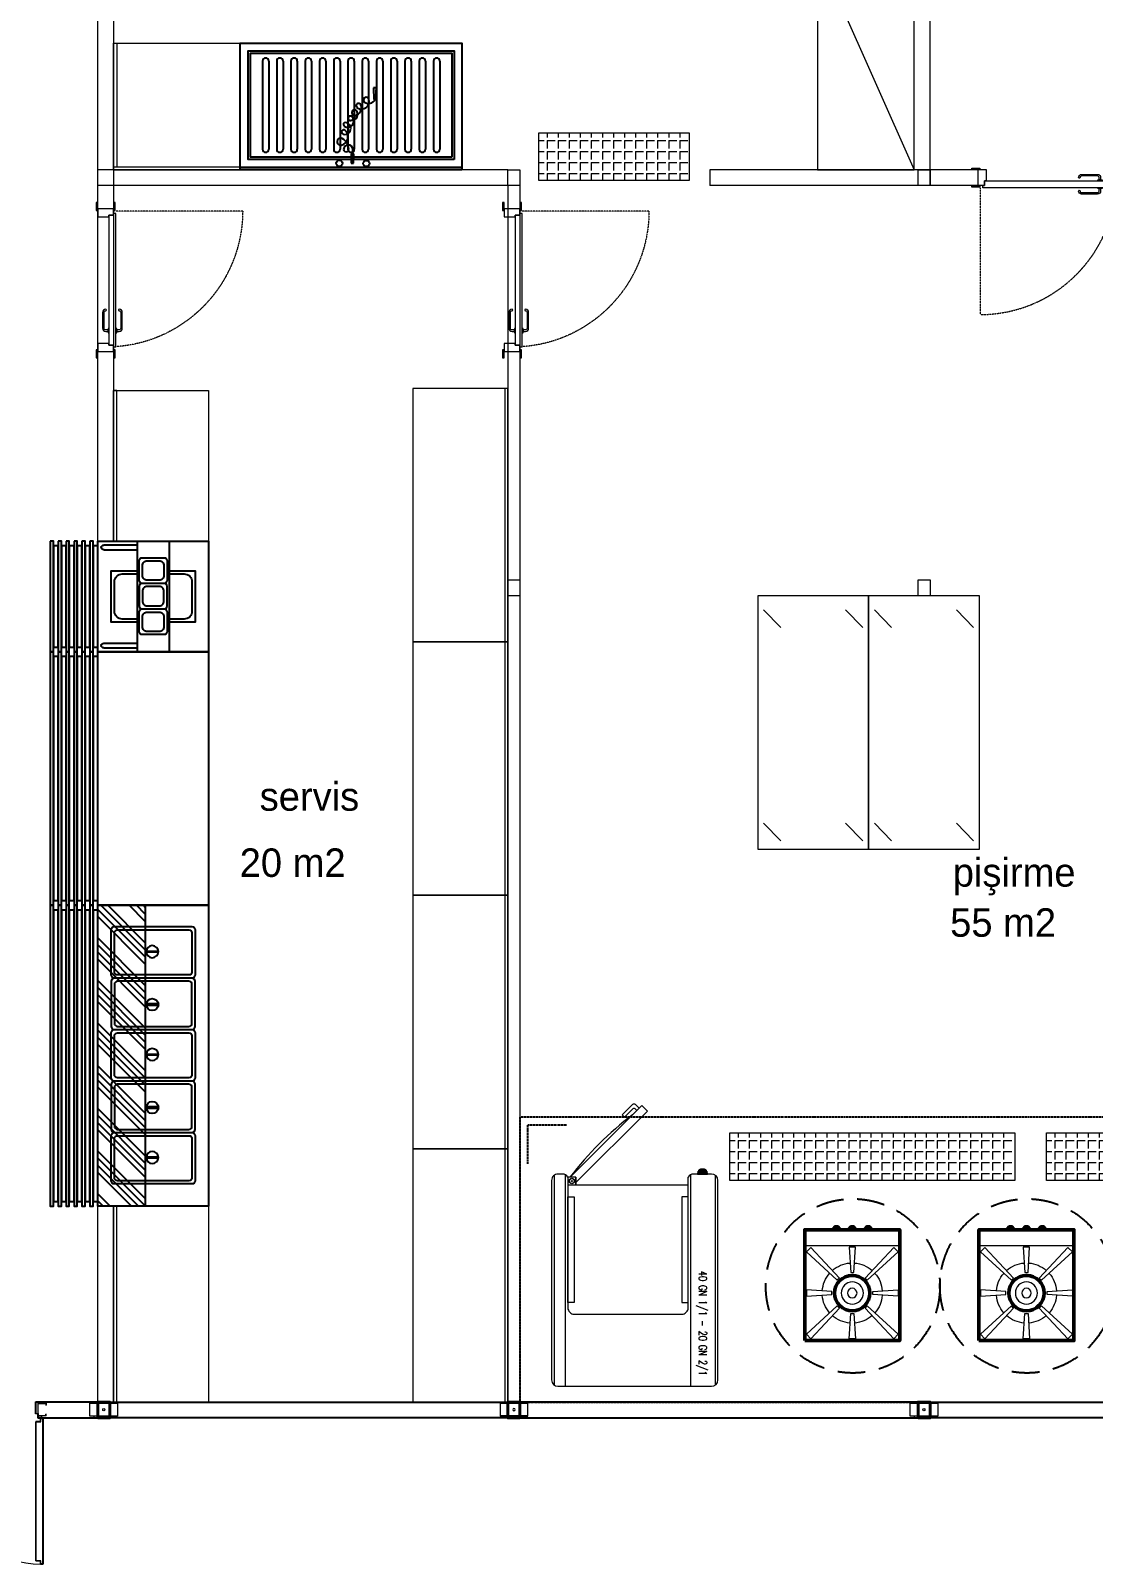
# Model space of a CAD drawing. Header units: millimetres. Extents: x 2046572 to 2142688, y 118270 to 150679.
# Drawn here: x 2118363 to 2125074, y 127778 to 137462 of the extents above; entities that cross this region are included whole.
import ezdxf

# ---------------------------------------------------------------- set-up
doc = ezdxf.new("R2010")
doc.units = ezdxf.units.MM
doc.header["$LTSCALE"] = 0.5
for name, pattern in [('DASHED2', [0.375, 0.25, -0.125]), ('HIDDEN', [9.525, 6.35, -3.175]), ('HIDDENX2', [19.05, 12.7, -6.35])]:
    doc.linetypes.add(name, pattern=pattern)
doc.layers.get('0').update_dxf_attribs({"lineweight": 13})
for name, color, linetype, lineweight in [('-DWG_ANA', 7, 'Continuous', 50), ('-DWG_DETAY1', 7, 'Continuous', 20), ('-DWG_DETAY2', 7, 'Continuous', 9), ('A_strc-prf', 115, 'Continuous', 9), ('DUVAR', 1, 'Continuous', 40), ('PLAN', 253, 'Continuous', 15), ('WALL INTERNAL', 7, 'Continuous', 50)]:
    doc.layers.add(name, color=color, linetype=linetype, lineweight=lineweight)
for name, color, linetype in [('0-MUTFAK', 7, 'Continuous'), ('BİRLEŞİM ELEMANLARI', 4, 'Continuous'), ('DIŞ PANEL', 21, 'Continuous'), ('S2000-002 Çizgi', 7, 'Continuous')]:
    doc.layers.add(name, color=color, linetype=linetype)
doc.styles.get("Standard").update_dxf_attribs({"font": 'romans.shx', "width": 0.75})
doc.styles.add('TAKSİM', font='GOTHIC.TTF', dxfattribs={"height": 20})

# ---------------------------------------------------------------- blocks, each defined once
blk = doc.blocks.new('DIŞ İKİLİ KEP 80-60')
at = {"lineweight": 40}
blk.add_lwpolyline([(125.5, 94), (125.5, -6), (49.5, -6), (49.5, 94)], close=True, dxfattribs=at)
at = {"layer": 'BİRLEŞİM ELEMANLARI', "color": 6, "lineweight": 20}
for p, q in [((175, 82), (0, 82)), ((0, 2), (175, 2)), ((18.5, 82), (18.5, 84)), ((18.5, 2), (18.5, 0)), ((25, 79), (25, 87)), ((25, 5), (25, -3)), ((31.5, 82), (31.5, 84)), ((31.5, 2), (31.5, 0)), ((143.5, 82), (143.5, 84)), ((143.5, 2), (143.5, 0)), ((150, 79), (150, 87)), ((150, 5), (150, -3)), ((156.5, 82), (156.5, 84)), ((156.5, 2), (156.5, 0))]:
    blk.add_line(p, q, dxfattribs=at)
for points in [[(0, 0), (0, 84)], [(0, 84), (175, 84), (175, 0), (0, 0)]]:
    blk.add_lwpolyline(points, dxfattribs=at)
blk.add_circle((88, 42), 6.5, dxfattribs=at)
blk = doc.blocks.new('K3 1750X2035 (80)')
at = {"color": 171, "lineweight": 15}
for p, q in [((-50075.7, -8695.5), (-50075.7, -8707.5)), ((-50075.7, -8695.5), (-50025.7, -8695.5)), ((-50075.7, -8707.5), (-50074.5, -8707.5)), ((-50074.5, -8696.7), (-50026.9, -8696.7)), ((-50074.5, -8696.7), (-50074.5, -8707.5)), ((-50066.2, -8682), (-50066.2, -8683.5)), ((-50026.9, -8696.7), (-50026.9, -8774.3)), ((-50025.7, -8695.5), (-50025.7, -8775.5)), ((-48215.7, -8695.5), (-48265.7, -8695.5)), ((-48265.7, -8695.5), (-48265.7, -8775.5)), ((-48216.9, -8696.7), (-48264.5, -8696.7)), ((-48264.5, -8696.7), (-48264.5, -8774.3)), ((-48225.2, -8682), (-48225.2, -8683.5)), ((-48216.9, -8696.7), (-48216.9, -8707.5)), ((-48215.7, -8707.5), (-48216.9, -8707.5)), ((-48215.7, -8695.5), (-48215.7, -8707.5)), ((-50075.7, -8775.5), (-50075.7, -8763.5)), ((-50074.5, -8763.5), (-50075.7, -8763.5)), ((-50025.7, -8775.5), (-50075.7, -8775.5)), ((-50074.5, -8774.3), (-50074.5, -8763.5)), ((-50026.9, -8774.3), (-50074.5, -8774.3)), ((-50066.2, -8785), (-50066.2, -8783.5)), ((-48265.7, -8775.5), (-48215.7, -8775.5)), ((-48264.5, -8774.3), (-48216.9, -8774.3)), ((-48225.2, -8785), (-48225.2, -8783.5)), ((-48216.9, -8774.3), (-48216.9, -8763.5)), ((-48216.9, -8763.5), (-48215.7, -8763.5)), ((-48215.7, -8775.5), (-48215.7, -8763.5))]:
    blk.add_line(p, q, dxfattribs=at)
at = {"color": 151, "lineweight": 9}
for p, q in [((-50046.7, -8695.5), (-50046.7, -8683.5)), ((-50025.7, -8695.5), (-50046.7, -8695.5)), ((-50025.7, -8695.5), (-50046.7, -8695.5)), ((-48265.7, -8695.5), (-48244.7, -8695.5)), ((-48265.7, -8695.5), (-48244.7, -8695.5)), ((-48244.7, -8695.5), (-48244.7, -8683.5))]:
    blk.add_line(p, q, dxfattribs=at)
at = {"color": 171, "lineweight": 15, "elevation": 0}
for points in [[(-50039.9, -8666.2), (-50039.9, -8681.2), (-50057.9, -8681.2), (-50057.9, -7758.8), (-50039.9, -7758.8), (-50039.9, -7773.8), (-50041.1, -7773.8), (-50041.1, -7760), (-50056.7, -7760), (-50056.7, -8680), (-50041.1, -8680), (-50041.1, -8666.2)], [(-50056.1, -8680), (-50041.1, -8680), (-50041.1, -8660), (-50011.1, -8660), (-50011.1, -7780), (-50041.1, -7780), (-50041.1, -7760), (-50056.1, -7760), (-50056.1, -7761.2), (-50042.3, -7761.2), (-50042.3, -7781.2), (-50012.3, -7781.2), (-50012.3, -8658.8), (-50042.3, -8658.8), (-50042.3, -8678.8), (-50056.1, -8678.8)], [(-48235.3, -8680), (-48250.3, -8680), (-48250.3, -8660), (-48280.3, -8660), (-48280.3, -7780), (-48250.3, -7780), (-48250.3, -7760), (-48235.3, -7760), (-48235.3, -7761.2), (-48249.1, -7761.2), (-48249.1, -7781.2), (-48279.1, -7781.2), (-48279.1, -8658.8), (-48249.1, -8658.8), (-48249.1, -8678.8), (-48235.3, -8678.8)], [(-48251.5, -8666.2), (-48251.5, -8681.2), (-48233.5, -8681.2), (-48233.5, -7758.8), (-48251.5, -7758.8), (-48251.5, -7773.8), (-48250.3, -7773.8), (-48250.3, -7760), (-48234.7, -7760), (-48234.7, -8680), (-48250.3, -8680), (-48250.3, -8666.2)]]:
    blk.add_lwpolyline(points, close=True, dxfattribs=at)
for points in [[(-50066.2, -8682), (-50024.2, -8682), (-50024.2, -8710), (-50009.2, -8710), (-50009.2, -8785), (-50066.2, -8785)], [(-50066.2, -8783.5), (-50010.7, -8783.5), (-50010.7, -8711.5), (-50025.7, -8711.5), (-50025.7, -8683.5), (-50066.2, -8683.5)], [(-48225.2, -8682), (-48267.2, -8682), (-48267.2, -8710), (-48282.2, -8710), (-48282.2, -8785), (-48225.2, -8785)], [(-48225.2, -8783.5), (-48280.7, -8783.5), (-48280.7, -8711.5), (-48265.7, -8711.5), (-48265.7, -8683.5), (-48225.2, -8683.5)]]:
    blk.add_lwpolyline(points, dxfattribs=at)
at = {"color": 171, "lineweight": 15}
for centre, start, end in [((-50087.9, -8699.9), 1.11079, 87.08255), ((-48203.6, -8699.9), 92.91745, 178.88921)]:
    blk.add_arc(centre, 942.3, start, end, dxfattribs=at)
blk = doc.blocks.new('DIŞ-K3 KAPILI-2514-G-B-(80)')
at = {"layer": 'DIŞ PANEL'}
for points in [[(377, 100), (0, 100), (0, 0), (392, 0)], [(2122, 0), (2514, 0), (2514, 100), (2137, 100)]]:
    blk.add_lwpolyline(points, dxfattribs=at)
blk.add_blockref('K3 1750X2035 (80)', (50402.7, 8783.5))
blk = doc.blocks.new('DIŞ-DOLU-2514-G-B-(80)')
at = {"layer": 'DIŞ PANEL'}
blk.add_lwpolyline([(0, 100), (2514, 100), (2514, 0), (0, 0)], close=True, dxfattribs=at)
blk = doc.blocks.new('A$C7BE05278')
at = {"layer": 'S2000-002 Çizgi'}
h = blk.add_hatch(color=256, dxfattribs=at)
h.paths.add_polyline_path([(4.65, 9.9, -0.025454), (4.81, 10.42, 0.278063), (0.77, 7.52), (1.23, 7.32, -0.265675)])
h.paths.add_polyline_path([(5.35, 10.43, 0.028094), (4.81, 10.42, 0.025454), (4.65, 9.9, -0.030609), (5.18, 9.93, -0.027259)])
h.paths.add_polyline_path([(5.35, 10.43, 0.027259), (5.18, 9.93, -0.171751), (7.9, 8.98), (7.9, 8.98), (7.9, 8.98, -1.347305), (5.22, 7.15, -0.147228), (5.18, 9.93, 0.030609), (4.65, 9.9, 0.138731), (4.75, 7, 1.347306), (8.21, 9.37, 0.162476)])
h.paths.add_polyline_path([(12.46, 12.66), (12.73, 13.08, 0.483116), (4.81, 10.42, -0.028094), (5.35, 10.43, -0.470681)])
for p, q in [((14.4, 47.58), (14.34, 41.67)), ((14.4, 47.58), (14.34, 41.67)), ((14.34, 41.67), (15.9, 41.65)), ((14.34, 41.67), (15.9, 41.65)), ((15.96, 47.57), (14.4, 47.58)), ((15.96, 47.57), (14.4, 47.58)), ((15.05, 47.56), (14.97, 38.92)), ((15.9, 41.65), (15.96, 47.57)), ((15.9, 41.65), (15.96, 47.57)), ((0.47, 7.33), (0, 0.02)), ((0.47, 7.33), (0, 0.02)), ((0, 0.02), (1.86, 0)), ((1.54, 7.31), (0.47, 7.33)), ((1.54, 7.31), (0.47, 7.33)), ((1.86, 0), (1.54, 7.31)), ((1.86, 0), (1.54, 7.31))]:
    blk.add_line(p, q, dxfattribs=at)
for centre in [(6.31, 47.78), (23.47, 47.61)]:
    blk.add_circle(centre, 1.99, dxfattribs=at)
for centre, radius, start, end in [((17.83, 38.9), 2.86, 179.43001, 359.43001), ((19.09, 38.88), 1.6, 359.43001, 179.43001), ((25.13, 38.82), 7.64, 179.43001, 242.03458), ((20, 25.62), 3.8, 74.94983, 261.67628), ((23.49, 30.88), 5.53, 105.76632, 225.7833), ((20.62, 27.93), 1.41, 225.7833, 74.94983), ((22.59, 34.05), 2.23, 242.03458, 105.76632), ((15.59, 16.68), 3.77, 86.01564, 220.67721), ((18.07, 21.08), 3.83, 52.40892, 229.11119), ((16.45, 19.21), 1.37, 229.11119, 116.32433), ((19.64, 23.11), 1.26, 261.67628, 52.40892), ((4.79, 5.59), 4.31, 51.245, 156.7533), ((9.42, 8.58), 4.83, 57.01034, 197.57947), ((14.42, 12.56), 4.98, 103.11986, 200.77428), ((11.21, 11.34), 1.54, 200.77428, 57.01034), ((13.69, 15.69), 1.76, 236.80878, 103.11986), ((6.43, 7.63), 1.7, 197.57947, 51.245)]:
    blk.add_arc(centre, radius, start, end, dxfattribs=at)
blk.add_solid([(15.9, 41.65), (14.34, 41.67), (15.96, 47.57), (14.4, 47.58)], dxfattribs=at)
blk = doc.blocks.new('A$C63C40D4A')
at = {"layer": 'S2000-002 Çizgi', "color": 254}
for p, q in [((14, 11.5), (14, 67)), ((18, 11.5), (18, 67)), ((23, 11.5), (23, 67)), ((27, 11.5), (27, 67)), ((32, 11.5), (32, 67)), ((36, 11.5), (36, 67)), ((41, 11.5), (41, 67)), ((45, 11.5), (45, 67)), ((50, 11.5), (50, 67)), ((54, 11.5), (54, 67)), ((59, 11.5), (59, 67)), ((63, 11.5), (63, 67)), ((68, 11.5), (68, 67)), ((72, 11.5), (72, 67)), ((77, 11.5), (77, 67)), ((81, 11.5), (81, 67)), ((86, 11.5), (86, 67)), ((90, 11.5), (90, 67)), ((95, 11.5), (95, 67)), ((99, 11.5), (99, 67)), ((104, 11.5), (104, 67)), ((108, 11.5), (108, 67)), ((113, 11.5), (113, 67)), ((117, 11.5), (117, 67)), ((122, 11.5), (122, 67)), ((126, 11.5), (126, 67))]:
    blk.add_line(p, q, dxfattribs=at)
at = {"layer": 'S2000-002 Çizgi'}
for points in [[(0, 80), (140, 80), (140, 78.5), (0, 78.5)], [(0, 80), (140, 80), (140, 0), (0, 0)], [(5, 73.5), (135, 73.5), (135, 5), (5, 5)], [(6.5, 72), (133.5, 72), (133.5, 6.5), (6.5, 6.5)]]:
    blk.add_lwpolyline(points, close=True, dxfattribs=at)
at = {"layer": 'S2000-002 Çizgi', "color": 254}
for centre, start, end in [((16, 67), 0, 180), ((25, 67), 0, 180), ((34, 67), 0, 180), ((43, 67), 0, 180), ((52, 67), 0, 180), ((61, 67), 0, 180), ((70, 67), 0, 180), ((79, 67), 0, 180), ((88, 67), 0, 180), ((97, 67), 0, 180), ((106, 67), 0, 180), ((115, 67), 0, 180), ((124, 67), 0, 180), ((16, 11.5), 180, 0), ((25, 11.5), 180, 0), ((34, 11.5), 180, 0), ((43, 11.5), 180, 0), ((52, 11.5), 180, 0), ((61, 11.5), 180, 0), ((70, 11.5), 180, 0), ((79, 11.5), 180, 0), ((88, 11.5), 180, 0), ((97, 11.5), 180, 0), ((106, 11.5), 180, 0), ((115, 11.5), 180, 0), ((124, 11.5), 180, 0)]:
    blk.add_arc(centre, 2, start, end, dxfattribs=at)
blk = doc.blocks.new('A$C16655EB0')
at = {"layer": 'S2000-002 Çizgi'}
for name, p in [('A$C63C40D4A', (0, 0)), ('A$C7BE05278', (54.04, 28.3))]:
    blk.add_blockref(name, p, dxfattribs=at)
blk = doc.blocks.new('ghggfhh')
at = {"color": 7}
blk.add_lwpolyline([(1188.71, 1333.35), (1193.71, 1333.35), (1193.71, 1333.87), (1188.71, 1333.87)], close=True, dxfattribs=at)
blk.add_lwpolyline([(1188.71, 1333), (1189.21, 1332.53), (1189.21, 1332.51, 0.414214), (1190.21, 1331.51), (1192.21, 1331.51, 0.414214), (1193.21, 1332.51), (1193.21, 1332.53), (1193.71, 1333)], format="xyb", dxfattribs=at)
for points in [[(1188.71, 1333), (1190.71, 1333)], [(1189.35, 1332.74), (1193.07, 1332.74)], [(1189.46, 1332.51), (1192.96, 1332.51)], [(1189.5, 1332.27), (1192.92, 1332.27)], [(1189.62, 1332.04), (1192.79, 1332.04)], [(1189.97, 1331.8), (1192.45, 1331.8)], [(1190.71, 1333.35), (1190.71, 1333)], [(1191.71, 1333.35), (1191.71, 1333)], [(1191.71, 1333), (1193.71, 1333)]]:
    blk.add_lwpolyline(points, dxfattribs=at)
blk = doc.blocks.new('dsfdsdfdsf')
at = {"color": 7}
for p, q in [((-1637.89, -3824.14), (-1637.89, -3950.14)), ((-1536.89, -3820.14), (-1633.89, -3820.14)), ((-1532.89, -3950.14), (-1532.89, -3824.14)), ((-1633.89, -3954.14), (-1622.53, -3954.14)), ((-1539.76, -3954.14), (-1536.89, -3954.14))]:
    blk.add_line(p, q, dxfattribs=at)
for points in [[(-1636.1, -3953.47), (-1636.1, -3820.8)], [(-1620.63, -3953.65), (-1620.63, -3820.14)], [(-1541.44, -3953.77), (-1541.44, -3820.14)], [(-1534.5, -3953.34), (-1534.5, -3820.93)], [(-1548.17, -3952.24), (-1548.17, -3947.24), (-1619.13, -3947.24), (-1619.13, -3952.24)], [(-1548.17, -3948.69), (-1593.37, -3993.89), (-1589.83, -3997.43)], [(-1589.83, -3997.43), (-1544.65, -3952.24)]]:
    blk.add_lwpolyline(points, dxfattribs=at)
for points in [[(-1543.17, -3952.24), (-1543.17, -3869.65, 0.414214), (-1547.17, -3865.65), (-1615.13, -3865.65, 0.414214), (-1619.13, -3869.65), (-1619.13, -3952.24)], [(-1585.66, -3995.25, 0.414214), (-1584.25, -3995.25), (-1578.99, -3989.99), (-1577.52, -3991.46), (-1584.23, -3998.18, -0.414214), (-1585.65, -3998.18), (-1586.41, -3997.41), (-1588.12, -3995.71), (-1586.66, -3994.25), (-1585.66, -3995.25)]]:
    blk.add_lwpolyline(points, format="xyb", dxfattribs=at)
for points in [[(-1619.13, -3939.64), (-1615.13, -3939.64), (-1615.13, -3873.07), (-1619.13, -3873.07)], [(-1543.17, -3939.64), (-1547.17, -3939.64), (-1547.17, -3873.07), (-1543.17, -3873.07)], [(-1543.17, -3947.24), (-1548.17, -3947.24), (-1548.17, -3952.24), (-1543.17, -3952.24)]]:
    blk.add_lwpolyline(points, close=True, dxfattribs=at)
for radius in [1.74, 1.49, 0.293]:
    blk.add_circle((-1545.67, -3949.72), radius, dxfattribs=at)
for centre, radius, start, end in [((-1633.89, -3824.14), 4, 90, 180), ((-1536.89, -3824.14), 4, 0, 90), ((-1633.89, -3950.14), 4, 180, 270), ((-1536.89, -3950.14), 4, 270, 0), ((-1622.53, -3950.14), 4, 270, 328.31029), ((-1713.44, -3822.01), 213.33, 307.34994, 322.38034), ((-1539.76, -3950.14), 4, 211.68971, 270)]:
    blk.add_arc(centre, radius, start, end, dxfattribs=at)
at = {"color": 7, "xscale": 1.276185955557594, "yscale": 1.276185955557594, "zscale": 1.276185955557594}
blk.add_blockref('ghggfhh', (-3148.42, -5656.41), dxfattribs=at)
at = {"color": 7, "insert": (-1630.91, -3892.95), "char_height": 5, "attachment_point": 1, "rotation": 90}
blk.add_mtext_dynamic_manual_height_columns('\\A1;40 GN 1/1 - 20 GN 2/1     ', width=72.2694, gutter_width=12.5, heights=[0], dxfattribs=at)
blk = doc.blocks.new('1-OG6')
at = {"layer": '-DWG_DETAY1', "color": 0}
for points in [[(-30, 30), (-30, -30), (30, -30), (30, 30)], [(-8.11, 9.46), (-9.51, 8.04), (-29, 26), (-26.18, 28.84)], [(-1, 13), (1, 13), (2, 29), (-2, 29)], [(8.11, 9.46), (9.51, 8.04), (29, 26), (26.18, 28.84)], [(-13, 1), (-13, -1), (-29, -2), (-29, 2)], [(13, 1), (13, -1), (29, -2), (29, 2)], [(-8.11, -9.46), (-9.51, -8.04), (-29, -26), (-26.18, -28.84)], [(8.11, -9.46), (9.51, -8.04), (29, -26), (26.18, -28.84)], [(-1, -13), (1, -13), (2, -29), (-2, -29)]]:
    blk.add_lwpolyline(points, close=True, dxfattribs=at)
for points in [[(-14.36, 12.44, 0.160919), (-18.95, 1.44, 0.160919)], [(-1.44, 18.95, 0.162747), (-12.55, 14.27, 0.162747)], [(12.55, 14.27, 0.162747), (1.44, 18.95, 0.162747)], [(18.95, 1.44, 0.160919), (14.36, 12.44, 0.160919)], [(-18.95, -1.44, 0.160919), (-14.36, -12.44, 0.160919)], [(14.36, -12.44, 0.160919), (18.95, -1.44, 0.160919)], [(-12.55, -14.27, 0.162747), (-1.44, -18.95, 0.162747)], [(1.44, -18.95, 0.162747), (12.55, -14.27, 0.162747)]]:
    blk.add_lwpolyline(points, format="xyb", dxfattribs=at)
blk.add_circle((0, 0), 7, dxfattribs=at)
at = {"layer": '-DWG_DETAY2', "color": 0}
blk.add_circle((0, 0), 3, dxfattribs=at)
blk = doc.blocks.new('A$C4DC56874')
at = {"layer": '-DWG_ANA', "color": 0}
blk.add_lwpolyline([(60, 0), (0, 0), (0, 70), (60, 70)], close=True, dxfattribs=at)
blk.add_circle((30, 30), 11.18, dxfattribs=at)
at = {"color": 7}
for points in [[(17.5, 70.88), (18, 71.34), (18, 71.37, -0.414214), (19, 72.37), (21, 72.37, -0.414214), (22, 71.37), (22, 71.34), (22.5, 70.88)], [(27.5, 70.88), (28, 71.34), (28, 71.37, -0.414214), (29, 72.37), (31, 72.37, -0.414214), (32, 71.37), (32, 71.34), (32.5, 70.88)], [(37.5, 70.88), (38, 71.34), (38, 71.37, -0.414214), (39, 72.37), (41, 72.37, -0.414214), (42, 71.37), (42, 71.34), (42.5, 70.88)]]:
    blk.add_lwpolyline(points, format="xyb", dxfattribs=at)
for points in [[(17.5, 70.88), (19.5, 70.88)], [(18.14, 71.13), (21.86, 71.13)], [(18.25, 71.37), (21.75, 71.37)], [(18.29, 71.6), (21.71, 71.6)], [(18.42, 71.84), (21.58, 71.84)], [(18.76, 72.08), (21.24, 72.08)], [(19.5, 70.53), (19.5, 70.88)], [(20.5, 70.88), (22.5, 70.88)], [(20.5, 70.53), (20.5, 70.88)], [(27.5, 70.88), (29.5, 70.88)], [(28.14, 71.13), (31.86, 71.13)], [(28.25, 71.37), (31.75, 71.37)], [(28.29, 71.6), (31.71, 71.6)], [(28.42, 71.84), (31.58, 71.84)], [(28.76, 72.08), (31.24, 72.08)], [(29.5, 70.53), (29.5, 70.88)], [(30.5, 70.88), (32.5, 70.88)], [(30.5, 70.53), (30.5, 70.88)], [(37.5, 70.88), (39.5, 70.88)], [(38.14, 71.13), (41.86, 71.13)], [(38.25, 71.37), (41.75, 71.37)], [(38.29, 71.6), (41.71, 71.6)], [(38.42, 71.84), (41.58, 71.84)], [(38.76, 72.08), (41.24, 72.08)], [(39.5, 70.53), (39.5, 70.88)], [(40.5, 70.88), (42.5, 70.88)], [(40.5, 70.53), (40.5, 70.88)]]:
    blk.add_lwpolyline(points, dxfattribs=at)
for points in [[(17.5, 70.53), (22.5, 70.53), (22.5, 70), (17.5, 70)], [(27.5, 70.53), (32.5, 70.53), (32.5, 70), (27.5, 70)], [(37.5, 70.53), (42.5, 70.53), (42.5, 70), (37.5, 70)]]:
    blk.add_lwpolyline(points, close=True, dxfattribs=at)
at = {"layer": 'PLAN', "color": 0, "linetype": 'Continuous', "rotation": 180}
blk.add_blockref('1-OG6', (30, 30), dxfattribs=at)
blk = doc.blocks.new('WE2')
at = {"layer": 'A_strc-prf', "linetype": 'DASHED2', "elevation": 0}
blk.add_lwpolyline([(-2278.77, 19384.01, -0.392696), (-2193.23, 19464.02), (-2193.23, 19384.01)], format="xyb", dxfattribs=at)
blk.add_lwpolyline([(-2278.77, 19384.01, -0.392696), (-2193.23, 19464.02), (-2193.23, 19384.01)], format="xyb", dxfattribs=at)
at = {"layer": 'A_strc-prf', "elevation": 0}
for points in [[(-2285.77, 19383.51), (-2280.77, 19383.51), (-2280.77, 19382.51), (-2281.77, 19382.51), (-2285.77, 19382.51)], [(-2285.77, 19383.51), (-2280.77, 19383.51), (-2280.77, 19382.51), (-2281.77, 19382.51), (-2285.77, 19382.51)], [(-2281.77, 19382.51), (-2277.77, 19382.51), (-2277.77, 19379.51), (-2276.77, 19379.51), (-2276.77, 19372.51), (-2281.77, 19372.51)], [(-2281.77, 19382.51), (-2277.77, 19382.51), (-2277.77, 19379.51), (-2276.77, 19379.51), (-2276.77, 19372.51), (-2281.77, 19372.51)], [(-2277.77, 19382.51), (-2278.77, 19382.51), (-2278.77, 19384.01), (-2194.77, 19384.01), (-2194.77, 19382.51), (-2195.77, 19382.51), (-2195.77, 19379.51), (-2196.77, 19379.51), (-2277.77, 19379.51)], [(-2277.77, 19382.51), (-2278.77, 19382.51), (-2278.77, 19384.01), (-2194.77, 19384.01), (-2194.77, 19382.51), (-2195.77, 19382.51), (-2195.77, 19379.51), (-2196.77, 19379.51), (-2277.77, 19379.51)], [(-2270.03, 19384.51), (-2267.28, 19384.51), (-2267.28, 19384.01), (-2270.03, 19384.01)], [(-2270.03, 19384.51), (-2267.28, 19384.51), (-2267.28, 19384.01), (-2270.03, 19384.01)], [(-2270.03, 19379.51), (-2267.28, 19379.51), (-2267.28, 19379.01), (-2270.03, 19379.01)], [(-2270.03, 19379.51), (-2267.28, 19379.51), (-2267.28, 19379.01), (-2270.03, 19379.01)], [(-2196.77, 19379.51), (-2195.77, 19379.51), (-2195.77, 19382.51), (-2191.77, 19382.51), (-2191.77, 19372.51), (-2196.77, 19372.51)], [(-2196.77, 19379.51), (-2195.77, 19379.51), (-2195.77, 19382.51), (-2191.77, 19382.51), (-2191.77, 19372.51), (-2196.77, 19372.51)], [(-2192.77, 19383.51), (-2187.77, 19383.51), (-2187.77, 19382.51), (-2191.77, 19382.51), (-2192.77, 19382.51)], [(-2192.77, 19383.51), (-2187.77, 19383.51), (-2187.77, 19382.51), (-2191.77, 19382.51), (-2192.77, 19382.51)], [(-2285.77, 19372.51), (-2281.77, 19372.51), (-2280.77, 19372.51), (-2280.77, 19371.51), (-2285.77, 19371.51)], [(-2285.77, 19372.51), (-2281.77, 19372.51), (-2280.77, 19372.51), (-2280.77, 19371.51), (-2285.77, 19371.51)], [(-2192.77, 19372.51), (-2191.77, 19372.51), (-2187.77, 19372.51), (-2187.77, 19371.51), (-2192.77, 19371.51)], [(-2192.77, 19372.51), (-2191.77, 19372.51), (-2187.77, 19372.51), (-2187.77, 19371.51), (-2192.77, 19371.51)]]:
    blk.add_lwpolyline(points, close=True, dxfattribs=at)
for points in [[(-2267.15, 19388.01), (-2257.15, 19388.01, -0.414214), (-2255.15, 19386.01, -0.91685), (-2256.15, 19386.01, 0.414214), (-2257.15, 19387.01), (-2267.15, 19387.01, 0.414214), (-2268.15, 19386.01), (-2268.15, 19384.51), (-2269.15, 19384.51), (-2269.15, 19386.01, -0.414214)], [(-2267.15, 19388.01), (-2257.15, 19388.01, -0.414214), (-2255.15, 19386.01, -0.91685), (-2256.15, 19386.01, 0.414214), (-2257.15, 19387.01), (-2267.15, 19387.01, 0.414214), (-2268.15, 19386.01), (-2268.15, 19384.51), (-2269.15, 19384.51), (-2269.15, 19386.01, -0.414214)], [(-2269.15, 19377.51), (-2269.15, 19379.01), (-2268.15, 19379.01), (-2268.15, 19377.51, 0.414214), (-2267.15, 19376.51), (-2257.15, 19376.51, 0.414214), (-2256.15, 19377.51, -0.91685), (-2255.15, 19377.51, -0.414214), (-2257.15, 19375.51), (-2267.15, 19375.51, -0.414214)], [(-2269.15, 19377.51), (-2269.15, 19379.01), (-2268.15, 19379.01), (-2268.15, 19377.51, 0.414214), (-2267.15, 19376.51), (-2257.15, 19376.51, 0.414214), (-2256.15, 19377.51, -0.91685), (-2255.15, 19377.51, -0.414214), (-2257.15, 19375.51), (-2267.15, 19375.51, -0.414214)]]:
    blk.add_lwpolyline(points, format="xyb", close=True, dxfattribs=at)
blk = doc.blocks.new('A$C510426C4')
at = {"layer": 'S2000-002 Çizgi'}
for p, q in [((2.48, 66.25), (2.48, 45)), ((5.51, 66.25), (5.51, 45)), ((64.49, 66.25), (64.49, 45)), ((67.52, 66.25), (67.52, 45))]:
    blk.add_line(p, q, dxfattribs=at)
for points in [[(0, 100), (70, 100), (70, 98), (0, 98)], [(3, 98), (67, 98), (67, 95), (3, 95)], [(0, 95), (70, 95), (70, 93), (0, 93)], [(0, 90), (70, 90), (70, 88), (0, 88)], [(3, 93), (67, 93), (67, 90), (3, 90)], [(3, 93), (67, 93), (67, 90), (3, 90)], [(3, 88), (67, 88), (67, 85), (3, 85)], [(3, 88), (67, 88), (67, 85), (3, 85)], [(3, 88), (67, 88), (67, 85), (3, 85)], [(0, 85), (70, 85), (70, 83), (0, 83)], [(0, 80), (70, 80), (70, 78), (0, 78)], [(3, 83), (67, 83), (67, 80), (3, 80)], [(3, 78), (67, 78), (67, 75), (3, 75)], [(0, 75), (70, 75), (70, 73), (0, 73)], [(0, 0), (70, 0), (70, 70), (0, 70)], [(3, 73), (67, 73), (67, 70), (3, 70)], [(0, 45), (0, 25), (70, 25), (70, 45)]]:
    blk.add_lwpolyline(points, close=True, dxfattribs=at)
for points in [[(51.25, 45), (51.25, 61.5), (18.75, 61.5), (18.75, 45)], [(18.75, 25), (18.75, 8.5), (51.25, 8.5), (51.25, 25)]]:
    blk.add_lwpolyline(points, dxfattribs=at)
for points in [[(49.25, 45), (49.25, 54.5, 0.414214), (44.25, 59.5), (25.75, 59.5, 0.414214), (20.75, 54.5), (20.75, 45)], [(20.75, 25), (20.75, 15.5, 0.414214), (25.75, 10.5), (44.25, 10.5, 0.414214), (49.25, 15.5), (49.25, 25)]]:
    blk.add_lwpolyline(points, format="xyb", dxfattribs=at)
for points in [[(12.5, 26.2), (24.7, 26.2, 0.414214), (26.7, 28.2), (26.7, 41.8, 0.414214), (24.7, 43.8), (12.5, 43.8, 0.414214), (10.5, 41.8), (10.5, 28.2, 0.414214)], [(15.5, 28.2), (21.7, 28.2, 0.414214), (24.7, 31.2), (24.7, 38.8, 0.414214), (21.7, 41.8), (15.5, 41.8, 0.414214), (12.5, 38.8), (12.5, 31.2, 0.414214)], [(40.9, 26.2), (28.7, 26.2, -0.414214), (26.7, 28.2), (26.7, 41.8, -0.414214), (28.7, 43.8), (40.9, 43.8, -0.414214), (42.9, 41.8), (42.9, 28.2, -0.414214)], [(37.9, 28.2), (31.7, 28.2, -0.414214), (28.7, 31.2), (28.7, 38.8, -0.414214), (31.7, 41.8), (37.9, 41.8, -0.414214), (40.9, 38.8), (40.9, 31.2, -0.414214)], [(44.9, 26.2), (57.1, 26.2, 0.414214), (59.1, 28.2), (59.1, 41.8, 0.414214), (57.1, 43.8), (44.9, 43.8, 0.414214), (42.9, 41.8), (42.9, 28.2, 0.414214)], [(47.9, 28.2), (54.1, 28.2, 0.414214), (57.1, 31.2), (57.1, 38.8, 0.414214), (54.1, 41.8), (47.9, 41.8, 0.414214), (44.9, 38.8), (44.9, 31.2, 0.414214)]]:
    blk.add_lwpolyline(points, format="xyb", close=True, dxfattribs=at)
for centre in [(4, 66.25), (66, 66.25), (66, 66.25)]:
    blk.add_arc(centre, 1.51, 0, 180, dxfattribs=at)
blk = doc.blocks.new('A$C4383204F')
at = {"layer": 'S2000-002 Çizgi'}
for points in [[(51, 32.5), (2, 32.5, 0.414214), (0, 30.5), (0, 2, 0.414214), (2, 0), (51, 0, 0.414214), (53, 2), (53, 30.5, 0.414214)], [(49, 30.5), (4, 30.5, 0.414214), (2, 28.5), (2, 4, 0.414214), (4, 2), (49, 2, 0.414214), (51, 4), (51, 28.5, 0.414214)]]:
    blk.add_lwpolyline(points, format="xyb", close=True, dxfattribs=at)
blk.add_lwpolyline([(29.68, 16.18), (22.18, 16.18), (22.18, 15.43), (29.68, 15.43)], close=True, dxfattribs=at)
blk.add_circle((25.93, 15.78), 3.82, dxfattribs=at)
blk = doc.blocks.new('A$C57210E87')
at = {"layer": 'S2000-002 Çizgi'}
h = blk.add_hatch(dxfattribs=at)
h.set_pattern_fill('ANSI34', color=254, style=0)
h.set_pattern_definition([(45, (-7423.186, -591.372), (-13.470384, 13.470384), []), (45, (-7418.696, -591.372), (-13.470384, 13.470384), []), (45, (-7414.205, -591.372), (-13.470384, 13.470384), []), (45, (-7409.715, -591.372), (-13.470384, 13.470384), [])])
h.paths.add_polyline_path([(0, 30), (190, 30), (190, 60), (0, 60)])
for points in [[(0, 100), (190, 100), (190, 30), (0, 30)], [(0, 60), (190, 60), (190, 30), (0, 30)], [(3, 27), (187, 27), (187, 30), (3, 30)], [(0, 25), (190, 25), (190, 27), (0, 27)], [(0, 20), (190, 20), (190, 22), (0, 22)], [(3, 22), (187, 22), (187, 25), (3, 25)], [(3, 17), (187, 17), (187, 20), (3, 20)], [(0, 15), (190, 15), (190, 17), (0, 17)], [(0, 10), (190, 10), (190, 12), (0, 12)], [(3, 12), (187, 12), (187, 15), (3, 15)], [(3, 12), (187, 12), (187, 15), (3, 15)], [(3, 12), (187, 12), (187, 15), (3, 15)], [(3, 7), (187, 7), (187, 10), (3, 10)], [(3, 7), (187, 7), (187, 10), (3, 10)], [(0, 5), (190, 5), (190, 7), (0, 7)], [(0, 0), (190, 0), (190, 2), (0, 2)], [(3, 2), (187, 2), (187, 5), (3, 5)]]:
    blk.add_lwpolyline(points, close=True, dxfattribs=at)
at = {"layer": 'S2000-002 Çizgi', "extrusion": (0, 0, -1), "zscale": -1, "rotation": 90}
for p in [(-13.5, 38.5), (-78.5, 38.5), (-143.5, 38.5)]:
    blk.add_blockref('A$C4383204F', p, dxfattribs=at)
at = {"layer": 'S2000-002 Çizgi', "rotation": 90}
for p in [(78.5, 38.5), (143.5, 38.5)]:
    blk.add_blockref('A$C4383204F', p, dxfattribs=at)
blk = doc.blocks.new('A$C382F3734')
at = {"layer": 'S2000-002 Çizgi'}
for points in [[(0, 100), (160, 100), (160, 30), (0, 30)], [(3, 27), (157, 27), (157, 30), (3, 30)], [(0, 25), (160, 25), (160, 27), (0, 27)], [(0, 20), (160, 20), (160, 22), (0, 22)], [(3, 22), (157, 22), (157, 25), (3, 25)], [(3, 17), (157, 17), (157, 20), (3, 20)], [(0, 15), (160, 15), (160, 17), (0, 17)], [(0, 10), (160, 10), (160, 12), (0, 12)], [(3, 12), (157, 12), (157, 15), (3, 15)], [(3, 12), (157, 12), (157, 15), (3, 15)], [(3, 12), (157, 12), (157, 15), (3, 15)], [(3, 7), (157, 7), (157, 10), (3, 10)], [(3, 7), (157, 7), (157, 10), (3, 10)], [(0, 5), (160, 5), (160, 7), (0, 7)], [(0, 0), (160, 0), (160, 2), (0, 2)], [(3, 2), (157, 2), (157, 5), (3, 5)]]:
    blk.add_lwpolyline(points, close=True, dxfattribs=at)

msp = doc.modelspace()

# ---------------------------------------------------------------- hatches: boundary and pattern name
h = msp.add_hatch()
h.set_pattern_fill('ANGLE', color=256, scale=10, angle=270)
h.set_pattern_definition([(270, (2054009.07, 156676.3), (69.85, 1e-13), [50.8, -19.05]), (360, (2054009.07, 156676.3), (-1e-13, 69.85), [50.8, -19.05])])
h.paths.add_polyline_path([(2121571.7, 136516.9), (2121571.7, 136816.9), (2122521.7, 136816.9), (2122521.7, 136516.9)])
h = msp.add_hatch()
h.set_pattern_fill('ANGLE', color=256, scale=10, angle=270)
h.set_pattern_definition([(270, (2055216.42, 150361.78), (69.85, 1e-13), [50.8, -19.05]), (360, (2055216.42, 150361.78), (-1e-13, 69.85), [50.8, -19.05])])
h.paths.add_polyline_path([(2122779.1, 130202.4), (2122779.1, 130502.4), (2124579.1, 130502.4), (2124579.1, 130202.4)])
h = msp.add_hatch()
h.set_pattern_fill('ANGLE', color=256, scale=10, angle=270)
h.set_pattern_definition([(270, (2057216.42, 150361.78), (69.85, 1e-13), [50.8, -19.05]), (360, (2057216.42, 150361.78), (-1e-13, 69.85), [50.8, -19.05])])
h.paths.add_polyline_path([(2124779.1, 130202.4), (2124779.1, 130502.4), (2126579.1, 130502.4), (2126579.1, 130202.4)])

# ---------------------------------------------------------------- linework, layer by layer
at = {"ltscale": 5}
for p, q in [((2123942.7, 136584.4), (2123942.7, 141676.4)), ((2124042.7, 136484.4), (2124042.7, 141676.4)), ((2121376.7, 136584.4), (2118786.7, 136584.4)), ((2124396.5, 136584.5), (2122652.7, 136584.3)), ((2122652.7, 136584.4), (2122652.7, 136484.4)), ((2121376.7, 136484.4), (2118786.7, 136484.4)), ((2121376.7, 136484.4), (2121376.7, 128802.4)), ((2121452.7, 136484.4), (2121452.7, 128802.4)), ((2124376.5, 136484.4), (2122652.7, 136484.4)), ((2118786.7, 134239.4), (2118886.7, 134239.4)), ((2118886.7, 130039.4), (2118786.7, 130039.4))]:
    msp.add_line(p, q, dxfattribs=at)
for p, q in [((2123332.7, 137954.4), (2123942.7, 136584.4)), ((2123100, 133694.4), (2122991.4, 133806.1)), ((2123618.1, 133694.4), (2123509.5, 133806.1)), ((2123800, 133694.4), (2123691.4, 133806.1)), ((2124318.1, 133694.4), (2124209.5, 133806.1)), ((2123100, 132346.9), (2122991.4, 132458.7)), ((2123618.1, 132346.9), (2123509.5, 132458.7)), ((2123800, 132346.9), (2123691.4, 132458.7)), ((2124318.1, 132346.9), (2124209.5, 132458.7))]:
    msp.add_line(p, q)
for points in [[(2118786.7, 134239.4), (2118786.7, 141676.4), (2118886.7, 141676.4), (2118886.7, 134239.4)], [(2118886.7, 130039.4), (2118886.7, 128802.4), (2118786.7, 128802.4), (2118786.7, 130039.4)]]:
    msp.add_lwpolyline(points, dxfattribs=at)
for points in [[(2123332.7, 137954.4), (2123332.7, 136584.4), (2123942.7, 136584.4), (2123942.7, 137954.4)], [(2122521.7, 136816.9), (2122521.7, 136516.9), (2121571.7, 136516.9), (2121571.7, 136816.9)], [(2123654.7, 132294.4), (2123654.7, 133894.4), (2122954.7, 133894.4), (2122954.7, 132294.4)], [(2124354.7, 132294.4), (2124354.7, 133894.4), (2123654.7, 133894.4), (2123654.7, 132294.4)], [(2124579.1, 130502.4), (2124579.1, 130202.4), (2122779.1, 130202.4), (2122779.1, 130502.4)], [(2126579.1, 130502.4), (2126579.1, 130202.4), (2124779.1, 130202.4), (2124779.1, 130502.4)]]:
    msp.add_lwpolyline(points, close=True)
for points in [[(2119686.7, 136584.4), (2118886.7, 136584.4), (2118886.7, 137384.4), (2119686.7, 137384.4)], [(2118906.7, 136599.4), (2118886.7, 136599.4), (2118886.7, 137384.4), (2118906.7, 137384.4)], [(2119686.7, 136599.4), (2118886.7, 136599.4), (2118886.7, 136584.4), (2119686.7, 136584.4)], [(2121452.7, 136484.4), (2121376.7, 136484.4), (2121376.7, 136584.4), (2121452.7, 136584.4)], [(2124042.7, 136484.4), (2123966.7, 136484.4), (2123966.7, 136584.4), (2124042.7, 136584.4)], [(2120776.7, 133602.4), (2121376.7, 133602.4), (2121376.7, 135202.4), (2120776.7, 135202.4)], [(2121356.7, 133602.4), (2121376.7, 133602.4), (2121376.7, 135202.4), (2121356.7, 135202.4)], [(2119486.7, 134239.4), (2118886.7, 134239.4), (2118886.7, 135189.4), (2119486.7, 135189.4)], [(2118906.7, 135189.4), (2118886.7, 135189.4), (2118886.7, 134239.4), (2118906.7, 134239.4)], [(2121452.7, 133894.4), (2121376.7, 133894.4), (2121376.7, 133994.4), (2121452.7, 133994.4)], [(2124042.7, 133894.4), (2123966.7, 133894.4), (2123966.7, 133994.4), (2124042.7, 133994.4)], [(2120776.7, 132002.4), (2121376.7, 132002.4), (2121376.7, 133602.4), (2120776.7, 133602.4)], [(2121356.7, 132002.4), (2121376.7, 132002.4), (2121376.7, 133602.4), (2121356.7, 133602.4)], [(2120776.7, 130402.4), (2121376.7, 130402.4), (2121376.7, 132002.4), (2120776.7, 132002.4)], [(2121356.7, 130402.4), (2121376.7, 130402.4), (2121376.7, 132002.4), (2121356.7, 132002.4)], [(2120776.7, 128802.4), (2121376.7, 128802.4), (2121376.7, 130402.4), (2120776.7, 130402.4)], [(2121356.7, 128802.4), (2121376.7, 128802.4), (2121376.7, 130402.4), (2121356.7, 130402.4)], [(2119486.7, 128802.4), (2118886.7, 128802.4), (2118886.7, 130039.4), (2119486.7, 130039.4)], [(2118906.7, 130039.4), (2118886.7, 130039.4), (2118886.7, 128802.4), (2118906.7, 128802.4)]]:
    msp.add_lwpolyline(points, close=True, dxfattribs=at)
at = {"layer": '0-MUTFAK', "color": 0, "linetype": 'HIDDEN', "ltscale": 55}
for centre in [(2123555.4, 129535.7), (2124655.4, 129535.7)]:
    msp.add_circle(centre, 550, dxfattribs=at)
at = {"layer": 'S2000-002 Çizgi', "linetype": 'HIDDENX2'}
msp.add_lwpolyline([(2129905.4, 130602.4), (2121452.7, 130602.4), (2121452.7, 128802.4), (2129905.4, 128802.4)], close=True, dxfattribs=at)
msp.add_lwpolyline([(2121502.7, 130306.6), (2121502.7, 130552.4), (2121748.5, 130552.4)], dxfattribs=at)

# ---------------------------------------------------------------- block references
at = {"ltscale": 5, "xscale": 10, "yscale": 10, "zscale": 10, "rotation": 270}
msp.add_blockref('A$C382F3734', (2118486.7, 133539.4), dxfattribs=at)
at = {"color": 7, "xscale": 10, "yscale": 10, "zscale": 10, "rotation": 180}
msp.add_blockref('dsfdsdfdsf', (2106323.8, 90701), dxfattribs=at)
at = {"ltscale": 5, "xscale": -10, "yscale": 10, "zscale": 10}
for p in [(2123851.5, 129190.8), (2124951.5, 129190.8)]:
    msp.add_blockref('A$C4DC56874', p, dxfattribs=at)
at = {"rotation": 179.9999999999999}
for p in [(2118912.2, 128796.4), (2124092.2, 128796.4)]:
    msp.add_blockref('DIŞ İKİLİ KEP 80-60', p, dxfattribs=at)
at = {"xscale": -1, "rotation": 180}
msp.add_blockref('DIŞ İKİLİ KEP 80-60', (2121327.2, 128796.4), dxfattribs=at)
at = {"layer": 'DUVAR', "color": 5, "yscale": 10, "zscale": 10}
for p, xscale, rotation in [((2102428.7, 330309.8, 0), 10, 180), ((1925061.6, 158254.6, 0), -10, 270), ((1927627.6, 158254.6, 0), -10, 270)]:
    msp.add_blockref('WE2', p, dxfattribs=dict(at, xscale=xscale, rotation=rotation))
at = {"layer": 'S2000-002 Çizgi', "yscale": 10, "zscale": 10}
for name, p, xscale, rotation in [('A$C16655EB0', (2121086.7, 137384.4), 10, 180), ('A$C510426C4', (2119486.7, 134239.4), -10, 90), ('A$C57210E87', (2118486.7, 131939.4), 10, 270)]:
    msp.add_blockref(name, p, dxfattribs=dict(at, xscale=xscale, rotation=rotation))
at = {"layer": 'WALL INTERNAL', "rotation": 179.9999999999999}
msp.add_blockref('DIŞ-K3 KAPILI-2514-G-B-(80)', (2118786.7, 128802.4), dxfattribs=at)
at = {"layer": 'WALL INTERNAL'}
for p in [(2118862.7, 128702.4), (2124042.7, 128702.4)]:
    msp.add_blockref('DIŞ-DOLU-2514-G-B-(80)', p, dxfattribs=at)
at = {"layer": 'WALL INTERNAL', "xscale": -1}
msp.add_blockref('DIŞ-DOLU-2514-G-B-(80)', (2123966.7, 128702.4), dxfattribs=at)

# ---------------------------------------------------------------- texts
at = {"style": 'TAKSİM'}
for s, p in [('servis', (2119809.1, 132536.5)), ('20 m2', (2119682.8, 132118.5)), ('pişirme', (2124186, 132057.1)), ('55 m2', (2124169.7, 131740.6))]:
    msp.add_text(s, height=180, dxfattribs=at).set_placement(p)

doc.saveas('drawing.dxf')
